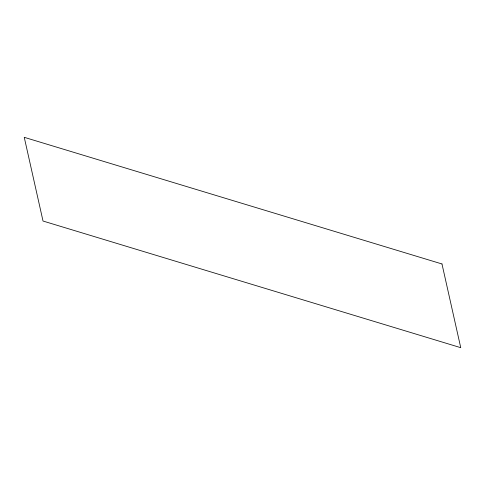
<?xml version="1.0" encoding="UTF-8"?>
<svg xmlns="http://www.w3.org/2000/svg" width="485" height="485" viewBox="0 0 485 485"><rect width="100%" height="100%" fill="white"/><g stroke="black" fill="none" stroke-linecap="round" stroke-linejoin="round"><path stroke-width="0.73" d="M441.98 263.967L24.25 137.322L43.019 221.033L460.75 347.678L441.98 263.967"/></g></svg>
